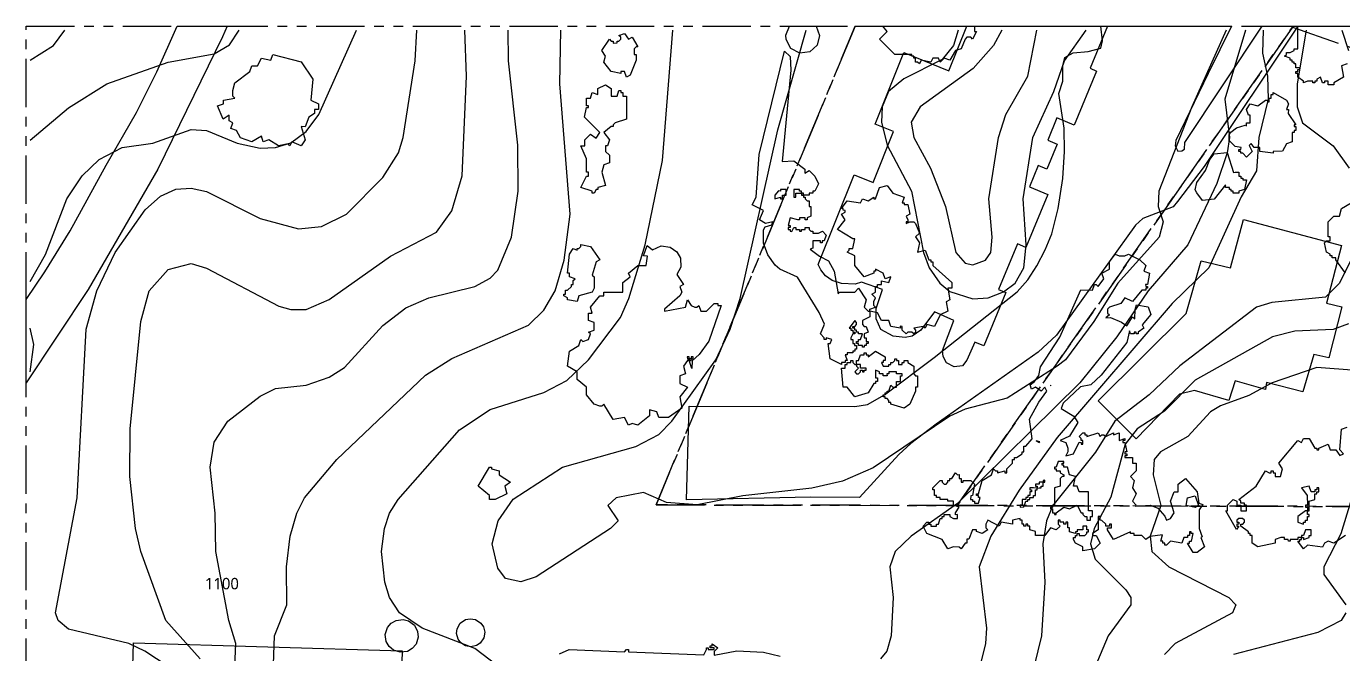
# Model space of a CAD drawing. Header units: metres. Extents: x -550 to 550, y -500 to 950.
# Drawn here: x -550 to -377, y 867.5 to 950 of the extents above; entities that cross this region are included whole.
import ezdxf
from ezdxf.enums import TextEntityAlignment as Align

# ---------------------------------------------------------------- set-up
doc = ezdxf.new("R2010")
doc.units = ezdxf.units.M
doc.header["$LTSCALE"] = 2
doc.linetypes.add('PHANTOM', pattern=[6.35, 3.175, -0.635, 0.635, -0.635, 0.635, -0.635])
for name, color, linetype in [('SITE-BLDG-EXIST', 7, 'CONTINUOUS'), ('SITE-PARKING', 250, 'CONTINUOUS'), ('SITE-PROPERTY', 7, 'PHANTOM'), ('SITE-ROAD-GRAVEL', 32, 'CONTINUOUS'), ('SITE-TREE-CANOPY', 94, 'CONTINUOUS'), ('TEXT-CONTOUR', 8, 'CONTINUOUS'), ('TOPO-CONTOUR-MAJOR', 8, 'CONTINUOUS'), ('TOPO-CONTOUR-MINOR', 9, 'CONTINUOUS')]:
    doc.layers.add(name, color=color, linetype=linetype)
doc.styles.add('OpenSans', font='OpenSans-Regular.ttf')

msp = doc.modelspace()

# ---------------------------------------------------------------- linework, layer by layer
at = {"layer": 'SITE-BLDG-EXIST'}
for points in [[(-410.17, 944.48), (-409.3, 944.12), (-412.25, 937), (-414.52, 937.95), (-415.73, 935.03), (-414.49, 934.51), (-415.84, 931.24), (-416.98, 931.71), (-418.14, 928.9), (-415.72, 927.89), (-418.6, 920.94), (-419.71, 921.4), (-422.2, 915.41), (-421.22, 915.01), (-424.11, 908), (-425.31, 908.49), (-426.38, 906.1), (-426.93, 905.37), (-428.01, 905.22), (-429.04, 905.75), (-429.49, 906.61), (-429.58, 907.39), (-428.08, 911.33), (-430.61, 912.45), (-432.4, 910.08), (-433.54, 909.28), (-434.45, 909.1), (-436.06, 909.26), (-437.66, 910.15), (-438.3, 911.54), (-438.3, 912.92), (-437.46, 915.41), (-440.22, 916.37), (-441.05, 916.1), (-442.82, 916.19), (-444.06, 916.57), (-444.95, 917.19), (-445.56, 917.99), (-445.89, 918.71), (-441.17, 930.47), (-438.69, 929.48), (-436, 936.17), (-438.43, 937.14), (-434.65, 946.55), (-428.71, 944.17), (-426.37, 950), (-407.89, 950)], [(-377.12, 921.2), (-379.1, 913.6), (-377.06, 913.13), (-378.77, 906.44), (-380.75, 906.86), (-382.2, 901.95), (-386.96, 903.17), (-387.11, 902.28), (-391.11, 903.4), (-391.92, 900.8), (-396.42, 902.11), (-398.4, 901.63), (-404.11, 895.79), (-409.08, 900.76), (-397.53, 912.27), (-395.55, 919.19), (-391.7, 918.26), (-389.99, 924.62)]]:
    msp.add_lwpolyline(points, close=True, dxfattribs=at)
msp.add_lwpolyline([(-536.52, 847.33), (-535.89, 868.96), (-500.59, 867.9), (-501.45, 837.2)], dxfattribs=at)
at = {"layer": 'SITE-PARKING'}
msp.add_lwpolyline([(-394.64, 943.81), (-398.88, 934.99), (-398.99, 934.31), (-398.63, 933.61), (-398.11, 933.62), (-397.75, 933.86), (-397.7, 934.74), (-387.52, 950), (-382.87, 950), (-395.17, 931.56), (-398.68, 926.96), (-399.24, 926.27), (-403.23, 924.73), (-404.18, 923.87), (-414.59, 909.42), (-416.97, 907.15), (-430.39, 897.72), (-433.74, 895.18), (-435.32, 893.72), (-440.46, 888.08), (-446.86, 888.1), (-463.22, 887.76), (-462.85, 900.07), (-441.09, 900.03), (-439.4, 900.27), (-437.17, 901.57), (-430.64, 906.47), (-419.76, 915.08), (-418.34, 916.66), (-417.15, 918.5), (-416.07, 920.61), (-415.2, 922.71), (-414.35, 926.05), (-413.74, 929.99), (-413.52, 933.53), (-413.58, 936.62), (-414.25, 941.16), (-413.75, 942.79), (-413.74, 944.82), (-413.46, 945.9), (-412.38, 946.51), (-410.4, 946.67), (-408.77, 947.11), (-408.54, 948.08), (-408.75, 950), (-391.58, 950)], close=True, dxfattribs=at)
at = {"layer": 'SITE-PROPERTY'}
for points in [[(-467.22, 887.09), (-245.45, 886.58), (-245.56, 786.15), (-550, 786.96), (-550, 950), (-441.05, 950)], [(-383.56, 949.87), (-427.63, 887.01), (-467.22, 887.09), (-441.05, 950), (-383.47, 950)], [(-372.8, 886.88), (-427.63, 887.01), (-383.56, 949.87), (-369.13, 944.87)]]:
    msp.add_lwpolyline(points, close=True, dxfattribs=at)
at = {"layer": 'SITE-ROAD-GRAVEL'}
msp.add_lwpolyline([(-524.19, 948.62), (-532.72, 931.21), (-541.85, 915.41), (-550, 903.14), (-550, 914.08), (-547.56, 917.71), (-544.24, 923.11), (-539.51, 931.75), (-535.51, 938.66), (-532.85, 944), (-530.17, 950), (-523.6, 950)], close=True, dxfattribs=at)
at = {"layer": 'SITE-TREE-CANOPY'}
for points in [[(-470.85, 948.31), (-470.35, 948.56), (-469.6, 947.31), (-469.85, 947.31), (-470.11, 947.06), (-470.1, 946.31), (-469.85, 946.31), (-469.85, 945.56), (-470.6, 943.56), (-471.1, 943.31), (-471.35, 944.07), (-471.85, 944.07), (-471.85, 943.81), (-473.1, 944.06), (-474.1, 945.31), (-473.85, 946.06), (-474.35, 946.81), (-473.35, 948.31), (-473.1, 948.06), (-472.85, 948.06), (-472.85, 947.8), (-472.35, 947.82), (-472.35, 948.06), (-472.1, 948.06), (-471.85, 948.31), (-471.85, 948.56), (-472.1, 948.8), (-471.35, 949.06)], [(-445.71, 948.79), (-446.04, 947.51), (-447.02, 946.64), (-448.33, 946.48), (-449.5, 947.09), (-450.11, 948.26), (-450.15, 948.83), (-449.69, 950), (-446.16, 950)], [(-425.35, 949.56), (-425.35, 949.31), (-425.1, 949.31), (-425.6, 948.31), (-425.85, 948.56), (-426.35, 948.56), (-426.6, 948.31), (-427.1, 947.06), (-427.85, 946.81), (-428.6, 945.56), (-429.35, 945.81), (-429.85, 945.31), (-430.1, 945.81), (-430.85, 945.81), (-431.1, 945.31), (-432.35, 945.56), (-432.6, 945.06), (-432.85, 945.31), (-433.1, 945.31), (-433.1, 945.81), (-433.35, 945.81), (-433.35, 946.06), (-433.6, 946.06), (-433.6, 946.31), (-435.85, 946.31), (-437.85, 948.31), (-436.85, 949.31), (-437.4, 950), (-425.35, 950)], [(-447.85, 927.56), (-447.6, 927.56), (-447.6, 927.31), (-447.35, 927.06), (-447.1, 927.06), (-447.1, 926.31), (-446.85, 926.31), (-446.85, 925.06), (-447.35, 924.81), (-447.35, 924.56), (-447.61, 924.57), (-447.6, 924.81), (-448.35, 924.81), (-448.35, 924.56), (-448.6, 924.56), (-449.6, 924.81), (-449.85, 923.81), (-449.6, 923.81), (-449.6, 923.56), (-449.85, 923.56), (-449.85, 923.31), (-449.6, 923.31), (-449.6, 923.06), (-449.36, 923.05), (-449.1, 923.55), (-448.85, 923.57), (-448.85, 923.31), (-448.35, 923.31), (-448.35, 923.06), (-448.11, 923.06), (-448.11, 923.31), (-447.6, 923.31), (-447.6, 923.56), (-447.1, 923.56), (-447.1, 923.31), (-446.85, 923.06), (-446.6, 923.06), (-446.6, 922.81), (-445.85, 922.81), (-445.35, 923.06), (-444.86, 922.56), (-445.1, 921.81), (-445.36, 921.81), (-445.36, 921.56), (-445.6, 921.56), (-445.6, 921.81), (-446.6, 921.81), (-446.6, 920.82), (-446.95, 920.69), (-445.72, 919.77), (-444.57, 919.19), (-443.79, 917.83), (-443.26, 914.84), (-443.1, 915.06), (-441.1, 915.06), (-440.6, 915.56), (-439.6, 914.06), (-439.86, 913.06), (-439.35, 912.56), (-439.1, 912.56), (-439.1, 911.81), (-440.1, 911.31), (-440.1, 910.81), (-439.85, 910.56), (-439.6, 910.56), (-439.35, 909.81), (-439.85, 909.56), (-439.85, 909.06), (-439.6, 909.06), (-439.6, 908.56), (-439.35, 908.56), (-439.35, 908.31), (-439.6, 908.31), (-439.6, 908.06), (-439.86, 908.06), (-439.85, 907.81), (-440.1, 907.81), (-440.1, 908.06), (-440.6, 908.06), (-440.6, 908.31), (-440.85, 908.32), (-440.85, 908.56), (-440.6, 908.56), (-440.6, 908.82), (-440.35, 908.81), (-440.1, 909.56), (-440.6, 909.56), (-440.6, 909.81), (-440.85, 909.81), (-440.85, 910.06), (-441.1, 910.06), (-441.1, 910.31), (-441.36, 910.31), (-441.35, 910.56), (-441.1, 910.56), (-440.85, 910.81), (-440.86, 911.06), (-441.1, 911.31), (-441.85, 910.31), (-441.6, 910.31), (-441.6, 910.06), (-441.36, 910.06), (-441.36, 909.81), (-441.1, 909.81), (-441.1, 909.56), (-441.35, 909.56), (-441.6, 909.06), (-441.6, 908.81), (-441.35, 908.81), (-441.35, 908.32), (-441.11, 908.32), (-441.11, 908.06), (-440.85, 908.06), (-440.85, 907.56), (-441.1, 907.56), (-441.1, 907.31), (-441.35, 907.31), (-441.35, 907.06), (-442.1, 907.06), (-442.1, 906.82), (-442.35, 906.82), (-442.11, 906.06), (-442.35, 906.06), (-442.35, 905.81), (-442.85, 905.81), (-442.85, 905.56), (-444.35, 906.31), (-444.6, 908.31), (-444.35, 908.31), (-444.1, 908.81), (-444.85, 909.05), (-444.85, 908.81), (-445.1, 908.81), (-445.1, 909.06), (-445.6, 909.56), (-445.07, 910.83), (-445.77, 912.4), (-448.63, 917.04), (-450.96, 918.06), (-451.55, 918.6), (-452.51, 919.96), (-453.09, 921.5), (-453.08, 923.24), (-452.89, 923.63), (-451.98, 923.91), (-451.85, 924.32), (-452.85, 924.06), (-453.6, 924.56), (-453.1, 925.81), (-454.6, 926.55), (-454.05, 927.56), (-453.67, 933.16), (-450.33, 946.73), (-449.6, 946.03), (-449.48, 944.22), (-450.63, 932.21), (-449.1, 932.31), (-447.65, 931.23), (-447.66, 930.69), (-447.1, 931.06), (-446.35, 930.31), (-445.85, 929.31), (-446.35, 928.31), (-446.6, 928.31), (-446.6, 928.06), (-447.1, 928.06), (-447.1, 927.81), (-447.85, 927.81)], [(-513.85, 945.32), (-512.35, 943.06), (-512.6, 940.31), (-511.6, 939.81), (-511.6, 939.06), (-512.1, 939.06), (-512.11, 938.56), (-512.85, 938.06), (-513.35, 936.8), (-513.85, 936.81), (-513.35, 935.06), (-513.85, 934.31), (-515.1, 934.81), (-515.35, 934.3), (-515.6, 934.56), (-516.85, 934.31), (-518.1, 935.07), (-518.85, 934.81), (-519.1, 935.56), (-520.35, 934.81), (-521.86, 935.32), (-522.35, 936.31), (-523.1, 936.56), (-522.85, 937.31), (-523.35, 937.56), (-523.35, 938.31), (-524.11, 937.81), (-524.85, 939.56), (-524.1, 939.81), (-524.1, 940.31), (-522.6, 940.56), (-522.85, 940.81), (-522.85, 941.56), (-522.6, 942.56), (-520.6, 944.06), (-520.35, 944.81), (-519.6, 944.81), (-519.1, 945.81), (-517.85, 945.57), (-517.6, 946.31)], [(-473.11, 940.81), (-472.35, 940.81), (-472.1, 941.56), (-471.85, 941.56), (-471.85, 941.31), (-471.6, 941.31), (-471.6, 940.81), (-471.1, 940.81), (-471.1, 937.81), (-472.6, 937.31), (-472.85, 937.06), (-472.85, 936.81), (-473.1, 936.81), (-474.1, 936.06), (-473.35, 935.06), (-473.61, 934.31), (-473.85, 934.31), (-473.85, 933.56), (-473.35, 933.06), (-473.35, 932.07), (-474.1, 931.81), (-474.35, 930.81), (-473.85, 929.06), (-474.85, 928.81), (-474.85, 928.56), (-475.1, 928.56), (-475.35, 928.06), (-475.6, 928.06), (-475.6, 928.31), (-477.1, 928.81), (-476.35, 930.31), (-476.1, 930.31), (-476.1, 930.81), (-476.35, 930.81), (-476.35, 932.56), (-477.1, 934.31), (-476.6, 934.31), (-476.6, 935.06), (-475.85, 935.81), (-475.1, 935.3), (-474.6, 936.06), (-476.61, 938.07), (-476.35, 939.31), (-476.11, 939.31), (-476.1, 939.56), (-476.35, 939.56), (-476.35, 940.56), (-475.85, 940.56), (-475.6, 941.31), (-474.85, 941.06), (-474.85, 941.81), (-473.85, 942.31), (-473.1, 941.81)], [(-391.09, 934.19), (-391.86, 934.97), (-391.87, 935.72), (-391.68, 936.09), (-390.9, 936.67), (-389.76, 937.02), (-389.61, 936.93), (-389.6, 937.31), (-389.1, 937.31), (-389.1, 938.31), (-389.35, 938.31), (-389.6, 939.06), (-389.1, 939.81), (-388.1, 939.57), (-387.1, 940.31), (-386.86, 940.31), (-386.86, 940.06), (-386.6, 940.06), (-386.6, 940.56), (-386.35, 940.56), (-386.36, 941.06), (-386.1, 941.06), (-386.1, 941.31), (-384.36, 940.31), (-384.1, 939.8), (-384.35, 939.06), (-384.1, 939.06), (-384.11, 938.56), (-383.1, 937.06), (-383.35, 937.06), (-383.35, 936.81), (-383.1, 936.81), (-383.1, 936.31), (-383.35, 936.31), (-383.35, 936.06), (-383.6, 936.06), (-383.6, 934.81), (-384.35, 934.55), (-384.85, 933.57), (-386.1, 933.56), (-386.1, 933.31), (-387.85, 933.56), (-387.85, 934.06), (-388.61, 934.06), (-388.97, 934.61), (-389.23, 934.32), (-388.85, 933.56), (-389.6, 932.82), (-390.1, 933.31), (-390.35, 933.31), (-390.35, 933.56), (-390.6, 933.56), (-390.6, 933.81), (-390.35, 933.81), (-390.3, 934.06)], [(-391.1, 930.82), (-390.6, 930.81), (-390.6, 930.31), (-390.35, 930.31), (-390.35, 930.06), (-390.1, 930.06), (-390.1, 929.81), (-389.6, 929.81), (-389.86, 928.56), (-390.6, 928.31), (-390.6, 928.06), (-391.35, 928.06), (-391.35, 928.31), (-391.6, 928.31), (-391.6, 928.56), (-391.85, 928.56), (-391.85, 928.81), (-392.35, 928.82), (-392.35, 929.18), (-393.86, 927.29), (-395.4, 927.12), (-396.15, 928.12), (-396.34, 928.51), (-396.14, 929.49), (-394.98, 931.04), (-394.43, 932.5), (-393.85, 933.26), (-392.12, 933.43), (-391.29, 930.8)], [(-451.6, 927.56), (-451.6, 927.31), (-450.85, 927.56), (-450.85, 927.31), (-450.6, 927.31), (-450.61, 927.81), (-450.1, 927.81), (-450.1, 928.56), (-450.85, 928.56), (-450.85, 928.31), (-451.1, 928.37), (-451.6, 927.81)], [(-448.11, 928.31), (-448.35, 928.31), (-448.35, 928.56), (-449.1, 928.56), (-449.1, 927.56), (-448.85, 927.56), (-448.85, 928.06), (-448.11, 928.06)], [(-448.1, 927.81), (-447.85, 927.81), (-447.85, 928.06), (-448.11, 928.06)], [(-439.1, 912.81), (-438.35, 913.06), (-438.61, 913.31), (-438.6, 913.81), (-438.35, 914.31), (-438.85, 914.81), (-438.35, 915.06), (-438.35, 915.81), (-438.1, 915.81), (-438.1, 916.06), (-437.6, 916.06), (-437.6, 916.56), (-436.6, 916.31), (-436.35, 917.06), (-437.1, 916.81), (-437.35, 917.57), (-438.35, 918.06), (-438.35, 917.81), (-438.6, 917.81), (-438.6, 917.56), (-439.85, 917.06), (-441.1, 918.56), (-441.1, 919.81), (-442.1, 920.31), (-441.85, 920.56), (-441.85, 920.81), (-441.35, 920.81), (-441.1, 922.06), (-441.35, 922.06), (-443.35, 923.31), (-442.35, 924.56), (-442.85, 925.31), (-442.35, 925.56), (-442.35, 925.81), (-442.6, 925.82), (-442.6, 926.06), (-442.85, 926.06), (-442.1, 927.06), (-440.35, 926.81), (-440.1, 927.31), (-439.35, 927.06), (-438.6, 927.56), (-438.6, 927.31), (-438.35, 927.31), (-437.85, 928.81), (-436.85, 929.06), (-436.1, 928.06), (-434.6, 927.56), (-434.85, 926.81), (-434.61, 926.81), (-434.61, 926.56), (-434.1, 926.56), (-433.85, 925.31), (-434.36, 925.06), (-434.1, 924.56), (-434.1, 924.31), (-434.35, 924.31), (-434.35, 924.06), (-433.85, 924.31), (-433.35, 924.31), (-433.1, 924.06), (-432.6, 922.81), (-433.1, 922.31), (-432.6, 921.56), (-432.85, 920.31), (-431.85, 920.56), (-431.35, 919.31), (-431.11, 919.31), (-431.11, 919.06), (-430.85, 919.06), (-430.85, 918.56), (-428.35, 916.31), (-428.35, 915.56), (-428.85, 915.56), (-428.6, 914.06), (-429.1, 913.8), (-428.85, 912.56), (-429.85, 912.06), (-430.6, 910.56), (-431.6, 910.8), (-431.86, 910.3), (-432.1, 910.56), (-433.35, 910.31), (-433.11, 910.06), (-433.11, 909.81), (-433.35, 909.56), (-433.6, 909.81), (-434.1, 909.81), (-434.36, 909.56), (-434.85, 910.06), (-434.85, 910.56), (-435.11, 910.57), (-435.1, 910.31), (-436.36, 910.56), (-436.6, 911.31), (-437.6, 911.31), (-438.1, 912.32), (-439.1, 912.56)], [(-474.6, 919.31), (-475.1, 919.06), (-475.6, 917.31), (-475.35, 917.06), (-475.35, 915.56), (-475.6, 915.06), (-477.35, 914.56), (-477.6, 913.81), (-478.85, 914.06), (-478.85, 914.31), (-479.35, 914.57), (-479.36, 914.81), (-479.1, 914.81), (-479.1, 915.31), (-478.85, 915.31), (-478.35, 915.81), (-478.35, 916.07), (-478.1, 916.07), (-478.1, 916.57), (-477.85, 916.81), (-478.6, 917.06), (-478.6, 917.56), (-478.85, 917.56), (-478.6, 920.06), (-478.1, 920.81), (-477.6, 920.56), (-477.6, 920.81), (-477.35, 920.81), (-477.1, 921.06), (-477.1, 921.31), (-475.85, 921.06)], [(-463.1, 906.05), (-463.6, 905.31), (-463.35, 904.31), (-464.1, 904.07), (-464.1, 903.06), (-463.1, 902.56), (-464.1, 901.31), (-463.85, 899.82), (-465.6, 898.56), (-466.85, 898.56), (-467.1, 899.31), (-468.1, 899.57), (-468.1, 898.81), (-469.6, 897.57), (-470.35, 897.81), (-470.85, 897.56), (-471.35, 898.56), (-472.85, 898.32), (-474.1, 900.31), (-474.35, 900.06), (-474.6, 900.06), (-475.35, 900.31), (-476.36, 901.56), (-476.35, 902.56), (-477.6, 903.56), (-477.6, 904.56), (-478.85, 905.31), (-478.6, 907.31), (-477.35, 908.05), (-477.1, 908.81), (-476.85, 908.55), (-476.1, 908.81), (-475.85, 909.57), (-476.1, 909.81), (-475.35, 910.07), (-475.35, 911.06), (-476.1, 911.31), (-476.1, 912.31), (-475.6, 912.31), (-475.85, 913.06), (-474.6, 914.56), (-474.1, 914.56), (-474.1, 915.06), (-471.6, 915.05), (-471.6, 916.31), (-470.6, 917.06), (-470.85, 917.56), (-469.6, 918.56), (-468.52, 918.57), (-468.34, 919.78), (-468.85, 919.81), (-468.39, 921.2), (-467.68, 920.63), (-466.55, 921.13), (-465.35, 920.97), (-464.48, 920.34), (-464.02, 919.52), (-463.97, 918.35), (-464.47, 917.36), (-463.6, 916.06), (-464.1, 915.81), (-463.85, 915.05), (-464.11, 914.55), (-466.1, 912.81), (-466.1, 912.56), (-463.35, 913.06), (-463.1, 914.06), (-462.6, 913.31), (-462.1, 913.06), (-461.85, 913.06), (-461.6, 913.31), (-461.35, 912.56), (-460.6, 912.56), (-459.6, 913.56), (-459.1, 913.56), (-459.1, 913.31), (-458.66, 913.31), (-460.27, 908.61), (-461.53, 906.85), (-462.45, 906.02), (-462.51, 905.03), (-462.85, 906.07)], [(-430.36, 888.31), (-430.6, 888.31), (-430.6, 889.06), (-430.85, 889.06), (-430.85, 889.31), (-429.85, 890.31), (-429.6, 890.31), (-429.6, 890.06), (-429.35, 889.81), (-429.1, 889.81), (-428.85, 890.06), (-428.85, 890.31), (-428.6, 890.31), (-428.6, 890.56), (-428.35, 890.56), (-427.85, 891.31), (-427.6, 891.05), (-427.35, 891.07), (-427.35, 890.56), (-427.1, 890.56), (-427.1, 890.06), (-426.85, 890.06), (-426.86, 890.31), (-425.85, 890.31), (-425.35, 889.81), (-425.6, 888.32), (-425.85, 888.3), (-425.86, 887.82), (-425.6, 887.81), (-425.6, 887.56), (-425.35, 887.56), (-425.35, 887.31), (-424.85, 887.31), (-424.6, 888.06), (-424.85, 888.06), (-424.85, 888.31), (-425.1, 888.31), (-425.1, 888.56), (-424.85, 888.56), (-424.35, 890.3), (-423.11, 891.06), (-422.85, 891.82), (-422.6, 891.56), (-422.35, 891.56), (-422.35, 891.31), (-421.35, 891.56), (-421.35, 891.31), (-421.1, 891.31), (-421.1, 891.81), (-420.35, 892.56), (-420.35, 893.06), (-420.1, 893.06), (-420.1, 893.31), (-419.85, 893.31), (-419.1, 893.81), (-419.11, 894.06), (-418.85, 894.06), (-418.85, 894.81), (-418.6, 894.81), (-417.77, 895.77), (-418.14, 898.38), (-416.91, 900.6), (-415.84, 902.06), (-416.1, 902.56), (-416.6, 902.06), (-417.35, 902.56), (-417.85, 902.31), (-418.04, 902.88), (-417.46, 903.31), (-416.89, 904.11), (-416.69, 905.23), (-414.13, 909.15), (-411.39, 915.35), (-409.85, 915.31), (-409.6, 916.06), (-409.35, 916.06), (-409.1, 915.81), (-408.35, 916.81), (-408.6, 917.56), (-407.6, 918.06), (-407.6, 919.06), (-406.85, 920.06), (-406.35, 919.81), (-405.6, 919.81), (-405.1, 920.06), (-403.6, 919.31), (-402.85, 918.56), (-403.1, 917.81), (-402.35, 917.56), (-402.6, 916.06), (-402.86, 916.06), (-402.85, 915.81), (-402.6, 915.81), (-402.6, 915.56), (-402.85, 915.56), (-402.85, 915.31), (-403.36, 915.32), (-404.6, 913.82), (-405.6, 914.31), (-406.1, 913.56), (-407.6, 913.06), (-407.85, 912.81), (-407.85, 912.31), (-407.6, 912.06), (-408.1, 911.68), (-407.49, 911.71), (-406.04, 911.11), (-405.31, 910.63), (-404.6, 911.81), (-404.27, 911.56), (-404.24, 912.78), (-404.04, 913.37), (-402.52, 913.12), (-402.16, 912.11), (-403.33, 910.77), (-403.1, 910.31), (-403.85, 909.81), (-403.85, 909.56), (-404.1, 909.57), (-404.1, 909.81), (-404.35, 909.81), (-404.35, 909.57), (-404.85, 909.56), (-404.96, 909.97), (-405.32, 908.44), (-408.71, 904.15), (-410.06, 902.87), (-411.4, 902.62), (-413.7, 900.45), (-413.97, 899.77), (-412.3, 898.74), (-411.75, 897.93), (-412.85, 896.12), (-414.1, 895.56), (-413.35, 895.31), (-413.1, 894.56), (-413.1, 894.06), (-413.35, 893.56), (-412.35, 893.81), (-411.61, 895.32), (-411.35, 895.31), (-411.35, 895.06), (-411.1, 895.06), (-411.1, 895.56), (-411.35, 895.56), (-411.35, 895.82), (-411.6, 896.06), (-411.1, 896.56), (-410.85, 896.56), (-410.85, 896.32), (-410.6, 896.31), (-410.6, 896.06), (-409.1, 896.56), (-408.85, 896.06), (-408.61, 896.31), (-408.35, 896.31), (-408.1, 896.06), (-407.1, 896.57), (-407.1, 896.31), (-406.35, 896.56), (-406.35, 895.56), (-405.6, 895.81), (-405.6, 895.56), (-405.85, 895.56), (-405.85, 895.31), (-405.6, 895.31), (-405.35, 894.06), (-405.6, 894.06), (-405.6, 893.8), (-405.35, 893.82), (-405.35, 893.56), (-405.6, 893.56), (-405.6, 893.32), (-404.6, 893.31), (-404.6, 892.56), (-404.1, 892.56), (-404.1, 891.56), (-404.85, 890.81), (-404.35, 890.31), (-404.6, 889.31), (-404.1, 888.56), (-404.6, 887.56), (-404.1, 887.06), (-404.22, 886.92), (-402.24, 887.04), (-401.27, 886.65), (-400.33, 885.62), (-400.13, 885.1), (-399.61, 885.31), (-399.11, 886.06), (-399.6, 887.56), (-399.1, 888.81), (-398.6, 888.81), (-398.6, 889.81), (-397.6, 890.56), (-396.1, 888.81), (-395.85, 887.31), (-395.36, 887.15), (-395.8, 886.44), (-395.83, 884), (-395.43, 882.87), (-395.6, 882.81), (-395.1, 881.57), (-396.1, 880.81), (-396.6, 880.81), (-397.35, 882.06), (-397.1, 882.06), (-397.1, 882.31), (-396.85, 882.31), (-396.6, 883.31), (-396.86, 883.31), (-396.86, 883.56), (-397.1, 883.56), (-397.1, 883.06), (-397.35, 883.06), (-397.35, 882.81), (-397.85, 882.82), (-398.1, 882.06), (-399.6, 882.31), (-400.1, 881.81), (-400.35, 881.81), (-400.35, 882.06), (-400.6, 882.06), (-400.6, 882.31), (-400.85, 882.31), (-400.65, 883.17), (-402.26, 882.95), (-402.85, 882.56), (-403.35, 883.06), (-404.35, 883.06), (-404.35, 883.31), (-404.85, 883.31), (-404.85, 883.56), (-407.1, 882.56), (-407.85, 883.81), (-407.85, 884.06), (-407.35, 884.06), (-407.35, 884.56), (-407.6, 884.56), (-407.6, 884.31), (-408.1, 884.31), (-408.1, 884.56), (-408.6, 885.05), (-408.85, 885.06), (-408.85, 885.56), (-409.11, 885.56), (-409.1, 883.81), (-409.85, 883.31), (-409.85, 883.07), (-409.35, 883.06), (-408.85, 882.06), (-409.6, 881.31), (-411.11, 881.06), (-411.1, 881.57), (-412.1, 882.06), (-412.35, 882.56), (-412.35, 882.81), (-412.1, 882.81), (-412.1, 883.06), (-411.85, 883.06), (-411.85, 883.31), (-411.6, 883.31), (-411.6, 883.06), (-410.85, 883.06), (-410.6, 883.31), (-410.6, 883.56), (-410.35, 883.56), (-410.35, 883.81), (-410.6, 883.81), (-410.6, 884.31), (-411.1, 884.31), (-411.1, 883.81), (-411.85, 883.81), (-411.85, 883.56), (-412.1, 883.56), (-412.1, 883.31), (-412.85, 883.56), (-412.85, 884.06), (-413.1, 884.06), (-413.1, 884.81), (-413.35, 884.81), (-413.35, 884.56), (-413.6, 884.56), (-413.6, 884.81), (-414.11, 884.81), (-414.1, 885.06), (-414.35, 885.06), (-414.35, 884.56), (-414.1, 884.31), (-414.61, 883.81), (-415.35, 884.06), (-416.1, 883.06), (-417.35, 883.06), (-417.35, 883.57), (-418.1, 883.81), (-418.1, 884.31), (-418.35, 884.31), (-418.35, 884.56), (-418.6, 884.56), (-418.6, 884.31), (-418.85, 884.31), (-418.85, 884.56), (-419.1, 884.56), (-419.1, 885.06), (-419.35, 885.06), (-419.35, 885.31), (-420.35, 885.06), (-420.35, 884.56), (-421.85, 884.81), (-422.1, 884.31), (-423.61, 885.06), (-423.85, 884.56), (-423.85, 884.06), (-423.6, 883.81), (-424.35, 883.31), (-425.1, 883.57), (-425.1, 883.81), (-425.6, 883.81), (-426.1, 882.57), (-426.35, 882.57), (-426.35, 882.07), (-426.6, 882.07), (-427.1, 881.31), (-427.35, 881.55), (-428.1, 881.56), (-428.86, 881.31), (-429.6, 882.56), (-431.6, 883.31), (-432.1, 884.31), (-431.6, 884.81), (-431.35, 884.81), (-431.35, 884.56), (-431.1, 884.56), (-431.11, 884.31), (-430.35, 884.31), (-430.35, 884.56), (-430.1, 884.56), (-429.85, 885.31), (-429.6, 885.31), (-429.6, 885.56), (-429.35, 885.56), (-429.35, 885.81), (-428.6, 885.81), (-428.6, 885.56), (-428.11, 885.32), (-427.6, 885.31), (-427.6, 885.82), (-427.85, 885.8), (-427.85, 886.06), (-427.35, 886.81), (-428.1, 887.06), (-428.1, 887.56), (-428.85, 887.56), (-428.85, 887.81), (-429.85, 887.81), (-429.85, 888.07), (-430.36, 888.06)], [(-440.86, 906.06), (-440.6, 906.06), (-440.35, 906.81), (-439.85, 906.81), (-439.85, 907.06), (-439.6, 907.06), (-439.6, 906.81), (-439.35, 906.81), (-439.35, 906.56), (-438.35, 907.31), (-437.11, 906.56), (-437.1, 906.06), (-437.35, 906.06), (-437.35, 905.81), (-437.6, 905.81), (-437.35, 905.31), (-436.6, 905.31), (-436.6, 905.56), (-436.36, 905.56), (-436.36, 905.81), (-436.1, 905.81), (-435.85, 906.06), (-435.85, 906.31), (-435.6, 906.31), (-435.6, 906.06), (-435.35, 906.06), (-435.35, 905.56), (-434.85, 905.56), (-434.85, 905.81), (-434.6, 905.81), (-434.6, 906.06), (-434.1, 906.06), (-434.1, 905.81), (-433.35, 905.31), (-433.35, 904.31), (-433.1, 904.05), (-432.85, 904.07), (-432.85, 902.56), (-433.1, 902.56), (-433.1, 902.06), (-433.85, 900.31), (-434.6, 899.81), (-436.36, 900.31), (-436.36, 900.56), (-436.6, 900.56), (-436.6, 900.81), (-436.85, 901.06), (-437.1, 901.06), (-437.11, 901.31), (-437.35, 901.31), (-437.35, 901.56), (-437.11, 901.56), (-437.1, 901.81), (-436.85, 901.81), (-436.85, 902.06), (-436.6, 902.06), (-436.35, 902.81), (-436.1, 902.56), (-435.6, 902.56), (-435.6, 903.31), (-435.1, 903.31), (-435.1, 904.06), (-434.85, 904.06), (-434.85, 904.31), (-435.6, 904.31), (-435.61, 904.56), (-436.6, 904.56), (-436.6, 904.32), (-436.86, 904.3), (-436.85, 904.06), (-437.35, 904.06), (-437.35, 904.31), (-437.85, 904.31), (-437.85, 904.56), (-438.35, 904.81), (-438.35, 903.81), (-438.1, 903.81), (-438.1, 903.31), (-438.35, 903.31), (-438.35, 903.06), (-438.61, 903.06), (-439.35, 901.81), (-441.1, 901.31), (-442.1, 902.55), (-442.6, 902.56), (-442.85, 905.06), (-442.35, 905.06), (-442.35, 905.56), (-442.1, 905.56), (-442.11, 905.81), (-441.6, 905.81), (-441.6, 906.06), (-441.35, 906.06), (-441.35, 905.81), (-441.1, 905.56), (-440.85, 905.56)], [(-462.85, 906.56), (-463.11, 906.56), (-463.1, 906.31), (-462.85, 906.31)], [(-462.85, 906.07), (-462.6, 906.07), (-462.6, 906.31), (-462.85, 906.31)], [(-462.35, 906.31), (-462.35, 906.57), (-462.6, 906.55), (-462.6, 906.31)], [(-440.85, 905.31), (-440.6, 905.06), (-441.1, 904.56), (-440.85, 904.31), (-440.61, 904.31), (-440.35, 904.57), (-440.35, 904.81), (-440.1, 904.81), (-440.1, 904.57), (-439.85, 904.56), (-439.85, 904.81), (-439.6, 904.81), (-439.6, 905.07), (-440.35, 905.06), (-440.35, 905.56), (-440.85, 905.56)], [(-415.31, 902.8), (-415.35, 902.81), (-415.35, 902.74)], [(-416.85, 895.31), (-416.76, 895.4), (-417.24, 895.5)], [(-489.1, 887.82), (-489.1, 888.32), (-490.6, 889.56), (-489.11, 892.06), (-488.85, 892.06), (-488.85, 891.81), (-487.85, 891.56), (-487.85, 891.06), (-486.35, 890.06), (-487.1, 889.56), (-486.85, 888.56), (-488.35, 887.81)], [(-410.35, 888.81), (-411.6, 888.81), (-411.85, 889.56), (-412.35, 889.57), (-412.1, 890.81), (-412.85, 891.06), (-413.11, 892.06), (-413.6, 892.06), (-413.6, 892.31), (-413.85, 892.31), (-413.85, 892.56), (-413.6, 892.56), (-413.6, 892.81), (-414.35, 892.8), (-414.6, 892.06), (-414.85, 892.06), (-414.85, 891.82), (-414.6, 891.82), (-414.6, 891.56), (-414.1, 891.56), (-414.1, 891.31), (-413.61, 891.06), (-413.61, 890.81), (-413.85, 890.81), (-414.1, 890.56), (-414.11, 889.56), (-414.85, 889.31), (-414.85, 887.07), (-415.1, 887.05), (-415.1, 886.81), (-415.35, 886.81), (-415.35, 886.55), (-415.1, 886.57), (-415.1, 886.06), (-414.85, 886.06), (-414.86, 885.81), (-414.6, 885.81), (-414.6, 886.06), (-413.6, 886.81), (-412.85, 886.56), (-411.86, 887.06), (-411.35, 886.06), (-411.11, 886.06), (-411.1, 885.81), (-410.85, 885.56), (-410.6, 885.56), (-410.6, 885.06), (-410.1, 885.06), (-410.1, 885.56), (-409.85, 885.56), (-409.86, 886.31), (-410.35, 886.31)], [(-416.85, 889.32), (-416.61, 889.32), (-416.61, 889.56), (-416.35, 889.56), (-416.35, 890.06), (-416.85, 890.06), (-416.85, 889.8), (-417.35, 889.81), (-417.35, 889.56), (-417.1, 889.56), (-417.1, 889.3)], [(-416.1, 890.06), (-416.1, 890.32), (-416.35, 890.3), (-416.35, 890.06)], [(-381.36, 886.31), (-381.35, 887.56), (-380.6, 887.81), (-380.6, 888.56), (-380.35, 888.56), (-380.35, 888.81), (-380.1, 888.81), (-380.1, 889.31), (-380.35, 889.31), (-380.35, 889.06), (-380.6, 889.06), (-380.6, 888.81), (-381.1, 888.81), (-381.35, 889.56), (-382.36, 889.31), (-381.61, 888.31), (-381.6, 887.06), (-381.85, 887.06), (-381.85, 886.81), (-381.6, 886.81), (-381.6, 886.31)], [(-417.6, 889.31), (-418.1, 889.31), (-418.1, 889.06), (-417.85, 889.06), (-417.85, 888.81), (-418.1, 888.81), (-418.1, 888.31), (-418.36, 888.31), (-418.35, 888.06), (-418.6, 888.06), (-418.6, 887.81), (-419.1, 887.81), (-419.1, 887.06), (-419.35, 887.06), (-419.35, 886.81), (-418.85, 886.82), (-418.6, 887.56), (-418.35, 887.56), (-418.35, 887.8), (-418.1, 887.82), (-418.1, 888.06), (-417.6, 888.06), (-417.6, 888.32), (-417.35, 888.32), (-417.35, 889.06), (-417.1, 889.06), (-417.1, 889.3)], [(-381.85, 886.31), (-382.85, 885.56), (-382.85, 884.81), (-382.1, 884.56), (-382.1, 884.81), (-381.86, 884.81), (-381.86, 885.06), (-381.6, 885.06), (-381.6, 885.56), (-381.35, 885.56), (-381.35, 885.81), (-381.6, 885.81), (-381.6, 886.31)], [(-382.1, 882.82), (-382.1, 882.56), (-381.35, 882.81), (-381.35, 883.06), (-381.1, 883.06), (-381.1, 883.82), (-381.85, 883.81), (-382.1, 883.06), (-382.35, 883.06), (-382.35, 882.82)], [(-498.49, 869.69), (-498.77, 868.79), (-499.26, 868.21), (-499.91, 867.83), (-500.84, 867.71), (-501.73, 867.99), (-502.31, 868.48), (-502.68, 869.12), (-502.81, 870.06), (-502.53, 870.95), (-502.04, 871.53), (-501.39, 871.9), (-500.46, 872.02), (-499.74, 871.83), (-498.99, 871.27), (-498.56, 870.43)], [(-491.55, 868.44), (-492.26, 868.56), (-492.87, 868.95), (-493.23, 869.44), (-493.43, 870.2), (-493.36, 870.8), (-492.95, 871.54), (-492.25, 872.01), (-491.65, 872.13), (-490.95, 872.02), (-490.24, 871.55), (-489.9, 871.04), (-489.74, 870.34), (-489.86, 869.63), (-490.33, 868.93), (-490.84, 868.6)]]:
    msp.add_lwpolyline(points, close=True, dxfattribs=at)
for points in [[(-376.35, 945.06), (-377.1, 944.81), (-376.85, 943.31), (-378.1, 942.56), (-378.1, 942.31), (-378.85, 942.31), (-378.85, 942.81), (-379.35, 942.81), (-379.35, 942.56), (-379.6, 942.56), (-379.85, 943.31), (-380.35, 943.06), (-380.35, 942.81), (-380.6, 942.81), (-380.6, 942.56), (-380.86, 942.56), (-380.86, 942.81), (-381.6, 942.8), (-382.11, 942.56), (-382.11, 942.81), (-382.86, 943.31), (-382.85, 943.81), (-383.1, 943.81), (-383.1, 944.06), (-382.85, 944.06), (-382.85, 944.31), (-382.6, 944.31), (-382.6, 944.56), (-383.1, 944.56), (-383.1, 945.06), (-383.35, 945.07), (-383.35, 945.31), (-383.6, 945.31), (-383.6, 945.56), (-383.85, 945.56), (-383.85, 945.81), (-384.6, 946.06), (-384.35, 946.31), (-384.35, 946.56), (-383.86, 946.56), (-383.35, 946.81), (-383.35, 947.06), (-382.85, 947.06), (-382.85, 950), (-375.85, 950)], [(-376.6, 917.56), (-377.85, 919.31), (-377.85, 919.56), (-378.35, 919.56), (-378.35, 919.81), (-378.61, 919.81), (-378.6, 920.06), (-379.1, 920.31), (-379.35, 921.56), (-379.1, 921.81), (-378.6, 921.81), (-378.6, 922.31), (-378.85, 922.31), (-378.85, 924.31), (-378.1, 925.06), (-377.36, 925.06), (-377.1, 926.06), (-375.85, 926.81)], [(-376.6, 883.06), (-378.1, 882.06), (-378.85, 882.31), (-379.35, 882.06), (-379.6, 881.55), (-381.6, 881.81), (-382.1, 881.31), (-382.85, 882.3), (-382.6, 882.32), (-382.6, 882.56), (-382.35, 882.56), (-382.35, 882.82), (-382.86, 882.81), (-382.85, 882.56), (-383.85, 882.56), (-383.85, 882.31), (-384.1, 882.31), (-384.11, 882.56), (-384.6, 882.56), (-384.6, 882.81), (-385.1, 882.81), (-385.85, 882.56), (-385.85, 882.06), (-388.1, 881.56), (-388.85, 882.06), (-388.85, 883.06), (-389.1, 883.06), (-389.1, 883.31), (-389.35, 883.31), (-389.35, 883.56), (-390.35, 884.31), (-390.35, 884.56), (-390.1, 884.56), (-389.85, 884.81), (-389.85, 885.06), (-390.11, 885.31), (-390.6, 885.31), (-390.85, 885.06), (-390.85, 884.81), (-390.6, 884.81), (-390.6, 884.56), (-390.85, 884.56), (-390.85, 884.31), (-390.61, 884.31), (-390.91, 883.84), (-392.32, 886.31), (-392.11, 886.31), (-392.1, 887.06), (-391.35, 887.81), (-390.85, 887.56), (-390.85, 887.07), (-390.36, 887.06), (-390.35, 886.31), (-389.61, 886.31), (-389.6, 887.06), (-389.85, 887.06), (-389.85, 887.31), (-390.36, 887.31), (-390.35, 887.57), (-390.6, 887.81), (-388.35, 889.57), (-387.11, 891.57), (-386.6, 891.31), (-386.35, 891.31), (-386.35, 891.56), (-386.1, 891.56), (-386.1, 891.31), (-385.85, 891.31), (-385.85, 890.81), (-385.11, 890.81), (-384.85, 891.81), (-385.36, 892.56), (-382.85, 895.56), (-382.35, 895.31), (-382.1, 895.81), (-381.35, 895.81), (-380.6, 894.56), (-380.35, 894.56), (-380.35, 894.31), (-380.1, 894.31), (-380.1, 894.56), (-378.85, 895.06), (-378.61, 894.31), (-377.85, 894.31), (-377.35, 893.57), (-376.85, 893.81), (-377.35, 894.31), (-377.1, 897.06), (-376.35, 897.31)], [(-479.89, 867.52), (-478.64, 868.07), (-471.35, 867.78), (-471.1, 868.06), (-470.86, 868.06), (-470.82, 867.76), (-460.95, 867.36), (-460.6, 868.06), (-460.6, 868.31), (-460.35, 868.31), (-460.35, 868.06), (-459.6, 868.06), (-459.6, 868.31), (-460.11, 868.31), (-460.1, 868.56), (-459.85, 868.56), (-459.85, 868.81), (-459.1, 868.31), (-459.6, 867.81), (-459.6, 867.35), (-456.58, 867.9), (-453.08, 867.72), (-450.92, 867.19)]]:
    msp.add_lwpolyline(points, dxfattribs=at)
at = {"layer": 'TOPO-CONTOUR-MAJOR'}
for points in [[(-549.5, 945.53), (-546.42, 947.48), (-544.94, 949.5)], [(-522.6, 865.86), (-522.46, 868.89), (-523.38, 871.91), (-525.09, 880.98), (-525.16, 886.02), (-525.83, 892.06), (-525.31, 895.32), (-523.5, 898.11), (-519.27, 901.39), (-517.25, 902.39), (-513.22, 902.85), (-510.2, 903.88), (-508.18, 905.17), (-503.15, 910.65), (-500.12, 912.99), (-497.1, 914.33), (-491.05, 915.79), (-489.04, 916.88), (-488.03, 917.93), (-486.23, 922.29), (-485.34, 928.34), (-485.4, 934.38), (-486.62, 945.47), (-486.64, 949.5)], [(-381.76, 949.5), (-382.96, 942.44), (-382.93, 939.42), (-382.23, 937.33), (-378.2, 934.28), (-376.1, 931.36)], [(-375.9, 919.27), (-377.37, 916.24), (-379.21, 914.38), (-386.26, 913.7), (-388.28, 913.08), (-398.35, 905.35), (-402.38, 901.57), (-406.89, 898.11), (-409.44, 894.02), (-415.08, 887.02), (-415.87, 885.01), (-416.39, 881.99), (-416.13, 876.95), (-416.53, 869.89), (-418.54, 861.83)]]:
    msp.add_lwpolyline(points, dxfattribs=at)
at = {"layer": 'TOPO-CONTOUR-MINOR'}
for points in [[(-549.5, 935.03), (-544.46, 939.28), (-539.42, 942.45), (-531.36, 945.3), (-525.31, 946.38), (-523.3, 947.58), (-522, 949.5)], [(-549.5, 916.45), (-547.48, 919.99), (-544.69, 927.33), (-542.64, 930.35), (-540.43, 932.48), (-537.4, 934.08), (-533.37, 934.65), (-528.34, 936.44), (-526.32, 936.31), (-522.29, 934.65), (-519.27, 933.99), (-517.25, 934.05), (-515.24, 934.7), (-513.22, 936.17), (-511.55, 938.41), (-506.6, 949.5)], [(-531.35, 865.86), (-534.41, 867.88), (-536.53, 868.89), (-544.46, 870.74), (-545.83, 871.91), (-546.15, 872.92), (-543.32, 888.03), (-542.15, 910.2), (-540.75, 915.24), (-538.33, 920.28), (-534.38, 925.89), (-532.37, 927.68), (-530.35, 928.6), (-528.34, 928.72), (-526.32, 928.28), (-519.27, 924.74), (-514.23, 923.37), (-511.21, 923.69), (-507.93, 925.31), (-503.15, 930.13), (-501.08, 933.37), (-500.45, 935.39), (-498.9, 945.47), (-498.65, 949.5)], [(-527.13, 866.87), (-531.65, 871.91), (-534.96, 880.98), (-535.65, 884), (-536.4, 890.84), (-536.36, 897.1), (-534.96, 911.21), (-533.84, 915.24), (-531.36, 918.05), (-528.34, 918.83), (-526.32, 918.21), (-516.8, 913.22), (-515.24, 912.76), (-513.22, 912.79), (-510.2, 914.07), (-502.14, 919.78), (-496.09, 922.93), (-494.08, 925.73), (-492.71, 930.35), (-492.13, 943.45), (-492.35, 949.5)], [(-517.53, 864.86), (-517.36, 869.89), (-515.74, 873.93), (-515.8, 878.96), (-515.3, 882.99), (-514.46, 886.02), (-513.44, 888.03), (-509.18, 893.07), (-497.52, 904.15), (-494.08, 906.33), (-484, 910.71), (-481.99, 912.67), (-480.49, 915.24), (-479.3, 919.27), (-478.51, 925.31), (-479.88, 942.44), (-479.72, 949.5)], [(-487.02, 865.15), (-491.05, 868.2), (-497.95, 870.9), (-500.96, 872.92), (-502.25, 874.93), (-502.86, 876.95), (-503.29, 880.98), (-502.93, 884), (-502.26, 886.02), (-501.13, 887.78), (-493.07, 896.97), (-489.04, 899.64), (-481.99, 901.86), (-478.96, 903.46), (-476.08, 906.17), (-471.91, 911.73), (-470.79, 914.23), (-468.65, 921.28), (-466.38, 932.37), (-465.03, 949.5)], [(-392.27, 949.5), (-396.79, 939.42), (-401.13, 928.34), (-401.21, 926.32), (-400.55, 924.31), (-401.1, 922.29), (-406.5, 916.24), (-409.68, 911.21), (-413.41, 906.17), (-414.48, 905.32), (-421.05, 901.13), (-426.57, 899.68), (-428.58, 898.76), (-438.66, 891.96), (-442.69, 890.2), (-446.72, 889.27), (-455.79, 888.29), (-461.83, 887.08), (-465.86, 887.41), (-468.89, 888.7), (-472.46, 888.03), (-473.54, 887.02), (-472.2, 885.01), (-473.2, 884), (-482.99, 877.63), (-485.01, 876.98), (-487.02, 877.43), (-488.03, 878.77), (-488.78, 881.99), (-487.96, 885.01), (-486.02, 887.83), (-479.5, 892.06), (-469.89, 894.76), (-466.87, 896.35), (-465.16, 898.11), (-459.38, 906.17), (-457.47, 910.2), (-456.15, 914.23), (-451.21, 936.4), (-447.48, 949.5)], [(-389.72, 949.5), (-392.44, 940.43), (-391.84, 935.39), (-392.12, 933.37), (-393.48, 929.34), (-397.33, 921.28), (-402.54, 915.24), (-406.65, 909.19), (-411.52, 903.15), (-427.57, 887.26), (-433.69, 882.99), (-435.79, 880.98), (-436.5, 878.96), (-436.06, 874.93), (-436.29, 869.89), (-436.86, 867.88), (-437.7, 866.87)], [(-427.51, 949.5), (-428.11, 947.48), (-429.59, 945.63), (-434.63, 943.08), (-436.64, 941.44), (-437.49, 939.42), (-437.57, 937.4), (-436.83, 934.38), (-433.64, 928.34), (-432.07, 920.28), (-431.33, 918.26), (-429.92, 916.24), (-428.58, 915.12), (-425.56, 914.16), (-423.54, 914.33), (-421.53, 915.09), (-420.02, 916.24), (-418.85, 918.26), (-418.55, 921.28), (-418.98, 927.33), (-417.68, 935.39), (-414.91, 941.44), (-413.53, 945.47), (-410.69, 949.5)], [(-421.76, 949.5), (-422.86, 947.48), (-425.52, 944.46), (-432.52, 939.42), (-433.67, 937.4), (-433.34, 935.39), (-431.14, 931.36), (-429.17, 926.32), (-427.82, 920.28), (-426.57, 918.85), (-425.56, 918.64), (-423.93, 919.27), (-423.21, 920.28), (-423.02, 922.29), (-423.47, 927.33), (-422.19, 935.39), (-421.22, 938.41), (-418.36, 943.45), (-417.17, 949.5)], [(-387.39, 949.5), (-387.5, 946.47), (-386.86, 943.45), (-386.76, 940.43), (-387.97, 935.39), (-388.28, 931), (-390.29, 927.58), (-394.54, 918.26), (-399.36, 913.58), (-414.48, 895.93), (-419.48, 889.04), (-423.21, 882.99), (-424.73, 878.96), (-423.79, 870.9), (-423.91, 868.89), (-424.64, 865.86)], [(-377.06, 949.5), (-376.19, 946.84)], [(-549.5, 904.56), (-549.01, 908.18), (-549.5, 910.32)], [(-376.19, 910.9), (-378.2, 910.13), (-383.24, 909.93), (-386.19, 909.19), (-396.34, 903.5), (-400.37, 899.42), (-403.97, 897.1), (-405.55, 895.09), (-407.42, 888.12), (-409.62, 884), (-410.11, 881.99), (-409.48, 879.97), (-405.48, 875.94), (-404.82, 874.93), (-404.79, 873.93), (-407.79, 869.89), (-409.9, 864.86)], [(-375.18, 904.75), (-380.34, 905.16), (-386.24, 903.15), (-389.29, 901.47), (-393, 900.12), (-394.32, 899.31), (-397.32, 896.09), (-400.91, 894.08), (-401.74, 893.07), (-401.87, 891.05), (-400.87, 887.02), (-402.25, 882.99), (-402.05, 880.98), (-399.81, 878.96), (-391.9, 874.93), (-391, 873.93), (-391.43, 872.92), (-398.99, 868.89), (-400.37, 867.44)], [(-375.46, 889.04), (-377.19, 883.29), (-379.45, 878.96), (-379.43, 877.96), (-376.52, 873.93)], [(-376.54, 872.92), (-377.15, 871.91), (-380.22, 870.3), (-391.3, 867.42)]]:
    msp.add_lwpolyline(points, dxfattribs=at)
msp.add_lwpolyline([(-397.37, 888.03), (-396.34, 888.26), (-395.91, 887.02), (-396.34, 886.75), (-397.55, 887.02)], close=True, dxfattribs=at)

# ---------------------------------------------------------------- texts
at = {"layer": 'TEXT-CONTOUR', "style": 'OpenSans'}
msp.add_text('1100', height=1.5, dxfattribs=at).set_placement((-524.29, 876.74), align=Align.MIDDLE_CENTER)

doc.saveas('drawing.dxf')
